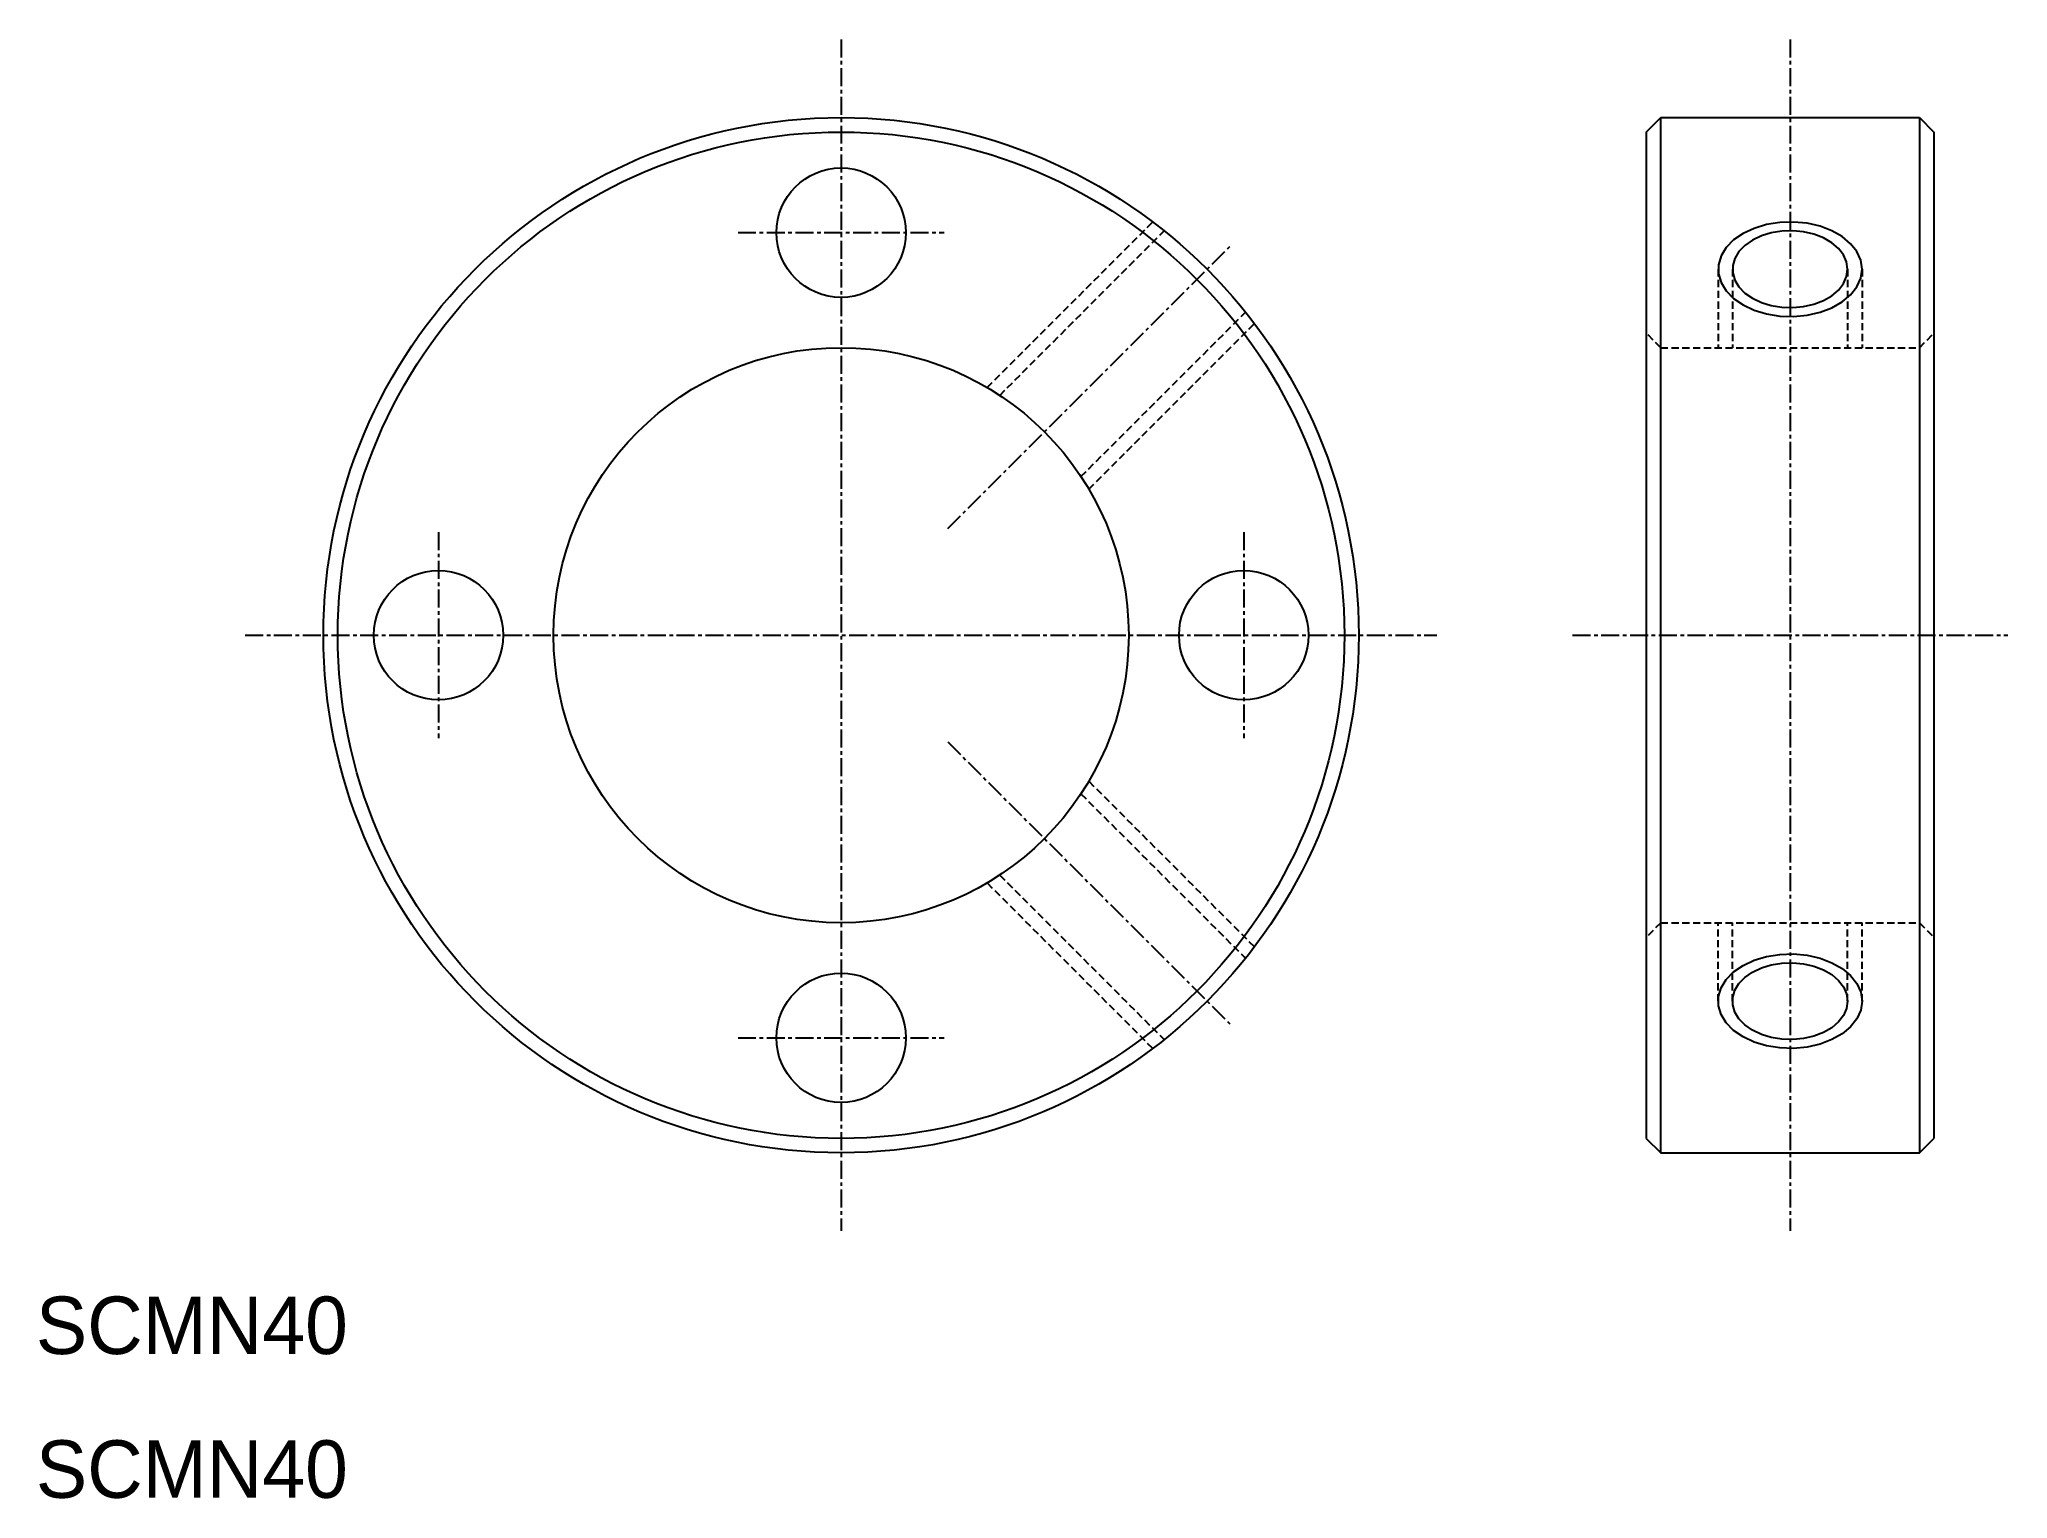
# Model space of a CAD drawing. Extents: x 10 to 147, y 10 to 111.
import ezdxf

# ---------------------------------------------------------------- set-up
doc = ezdxf.new("R2010")
doc.units = 0
doc.linetypes.add('CENTER', pattern=[2, 1.25, -0.25, 0.25, -0.25])
doc.linetypes.add('DASHED', pattern=[0.75, 0.5, -0.25])
doc.layers.get('0').update_dxf_attribs({"linetype": 'CONTINUOUS'})
doc.layers.add('CENTER', color=1, linetype='CENTER')

msp = doc.modelspace()

# ---------------------------------------------------------------- linework, layer by layer
at = {"color": 7, "linetype": 'CONTINUOUS'}
for p, q in [((122, 105), (123, 106)), ((123, 34), (123, 106)), ((123, 106), (141, 106)), ((127.5, 106), (127.5, 106)), ((132, 106), (132, 106)), ((141, 106), (141, 34)), ((141, 106), (142, 105)), ((122, 105), (122, 35)), ((142, 105), (142, 35)), ((122, 35), (123, 34)), ((141, 34), (142, 35)), ((123, 34), (141, 34))]:
    msp.add_line(p, q, dxfattribs=at)
at = {"color": 3, "linetype": 'DASHED'}
for p, q in [((76.16, 87.23), (87.67, 98.74)), ((77.03, 86.68), (88.47, 98.13)), ((127, 95.46), (127, 90)), ((128, 95.46), (128, 90)), ((136, 95.46), (136, 90)), ((137, 95.46), (137, 90)), ((82.68, 81.03), (94.13, 92.47)), ((83.23, 80.16), (94.74, 91.67)), ((123, 90), (122, 91)), ((141, 90), (142, 91)), ((123, 90), (141, 90)), ((82.68, 58.97), (94.13, 47.53)), ((83.23, 59.84), (94.74, 48.33)), ((76.16, 52.77), (87.67, 41.26)), ((77.03, 53.32), (88.47, 41.87)), ((123, 50), (122, 49)), ((123, 50), (141, 50)), ((127, 44.54), (127, 50)), ((128, 44.54), (128, 50)), ((136, 44.54), (136, 50)), ((137, 44.54), (137, 50)), ((141, 50), (142, 49))]:
    msp.add_line(p, q, dxfattribs=at)
at = {"color": 3, "flags": 128}
msp.add_lwpolyline([(137, 95.46), (136.91, 96.08), (136.64, 96.68), (136.21, 97.23), (135.62, 97.73), (134.9, 98.13), (134.08, 98.45), (133.18, 98.65), (132.24, 98.74), (131.29, 98.71), (130.36, 98.56), (129.5, 98.3), (128.73, 97.94), (128.07, 97.49), (127.56, 96.96), (127.2, 96.38), (127.02, 95.77), (127.02, 95.14), (127.2, 94.53), (127.56, 93.95), (128.07, 93.42), (128.73, 92.97), (129.5, 92.61), (130.36, 92.35), (131.29, 92.2), (132.24, 92.17), (133.18, 92.26), (134.08, 92.46), (134.9, 92.78), (135.62, 93.19), (136.21, 93.68), (136.64, 94.23), (136.91, 94.83)], close=True, dxfattribs=at)
at = {"color": 7, "linetype": 'CONTINUOUS', "flags": 128}
msp.add_lwpolyline([(136, 95.46), (135.93, 95.96), (135.71, 96.45), (135.37, 96.9), (134.89, 97.3), (134.32, 97.63), (133.66, 97.89), (132.94, 98.05), (132.19, 98.12), (131.43, 98.1), (130.69, 97.98), (130, 97.77), (129.38, 97.47), (128.86, 97.11), (128.44, 96.68), (128.16, 96.21), (128.02, 95.71), (128.02, 95.2), (128.16, 94.7), (128.44, 94.23), (128.86, 93.8), (129.38, 93.44), (130, 93.14), (130.69, 92.93), (131.43, 92.81), (132.19, 92.79), (132.94, 92.86), (133.66, 93.03), (134.32, 93.28), (134.89, 93.61), (135.37, 94.01), (135.71, 94.46), (135.93, 94.95)], close=True, dxfattribs=at)
at = {"color": 3, "extrusion": (0, 0, -1), "flags": 128}
msp.add_lwpolyline([(-137, 44.54), (-136.91, 43.92), (-136.64, 43.32), (-136.21, 42.77), (-135.62, 42.27), (-134.9, 41.87), (-134.08, 41.55), (-133.18, 41.35), (-132.24, 41.26), (-131.29, 41.29), (-130.36, 41.44), (-129.5, 41.7), (-128.73, 42.06), (-128.07, 42.51), (-127.56, 43.04), (-127.2, 43.62), (-127.02, 44.23), (-127.02, 44.86), (-127.2, 45.47), (-127.56, 46.05), (-128.07, 46.58), (-128.73, 47.03), (-129.5, 47.39), (-130.36, 47.65), (-131.29, 47.8), (-132.24, 47.83), (-133.18, 47.74), (-134.08, 47.54), (-134.9, 47.22), (-135.62, 46.81), (-136.21, 46.32), (-136.64, 45.77), (-136.91, 45.17)], close=True, dxfattribs=at)
at = {"color": 7, "linetype": 'CONTINUOUS', "extrusion": (0, 0, -1), "flags": 128}
msp.add_lwpolyline([(-136, 44.54), (-135.93, 44.04), (-135.71, 43.55), (-135.37, 43.1), (-134.89, 42.7), (-134.32, 42.37), (-133.66, 42.11), (-132.94, 41.95), (-132.19, 41.88), (-131.43, 41.9), (-130.69, 42.02), (-130, 42.23), (-129.38, 42.53), (-128.86, 42.89), (-128.44, 43.32), (-128.16, 43.79), (-128.02, 44.29), (-128.02, 44.8), (-128.16, 45.3), (-128.44, 45.77), (-128.86, 46.2), (-129.38, 46.56), (-130, 46.86), (-130.69, 47.07), (-131.43, 47.19), (-132.19, 47.21), (-132.94, 47.14), (-133.66, 46.97), (-134.32, 46.72), (-134.89, 46.39), (-135.37, 45.99), (-135.71, 45.54), (-135.93, 45.05)], close=True, dxfattribs=at)
at = {"color": 7, "linetype": 'CONTINUOUS'}
for centre, radius in [((66, 70), 36), ((66, 70), 35), ((66, 98), 4.5), ((66, 70), 20), ((38, 70), 4.5), ((94, 70), 4.5), ((66, 42), 4.5)]:
    msp.add_circle(centre, radius, dxfattribs=at)
at = {"layer": 'CENTER', "color": 1, "linetype": 'CENTER'}
for p, q in [((66, 111.44), (66, 28.56)), ((132, 111.44), (132, 28.56)), ((58.83, 98), (73.17, 98)), ((73.42, 77.42), (93.16, 97.16)), ((38, 77.17), (38, 62.83)), ((94, 77.17), (94, 62.83)), ((24.56, 70), (107.44, 70)), ((116.87, 70), (147.13, 70)), ((73.42, 62.58), (93.16, 42.84)), ((58.83, 42), (73.17, 42))]:
    msp.add_line(p, q, dxfattribs=at)

# ---------------------------------------------------------------- texts
at = {"color": 7, "linetype": 'CONTINUOUS'}
for p in [(10, 20), (10, 10)]:
    msp.add_text('SCMN40', height=4, dxfattribs=at).set_placement(p)

doc.saveas('drawing.dxf')
